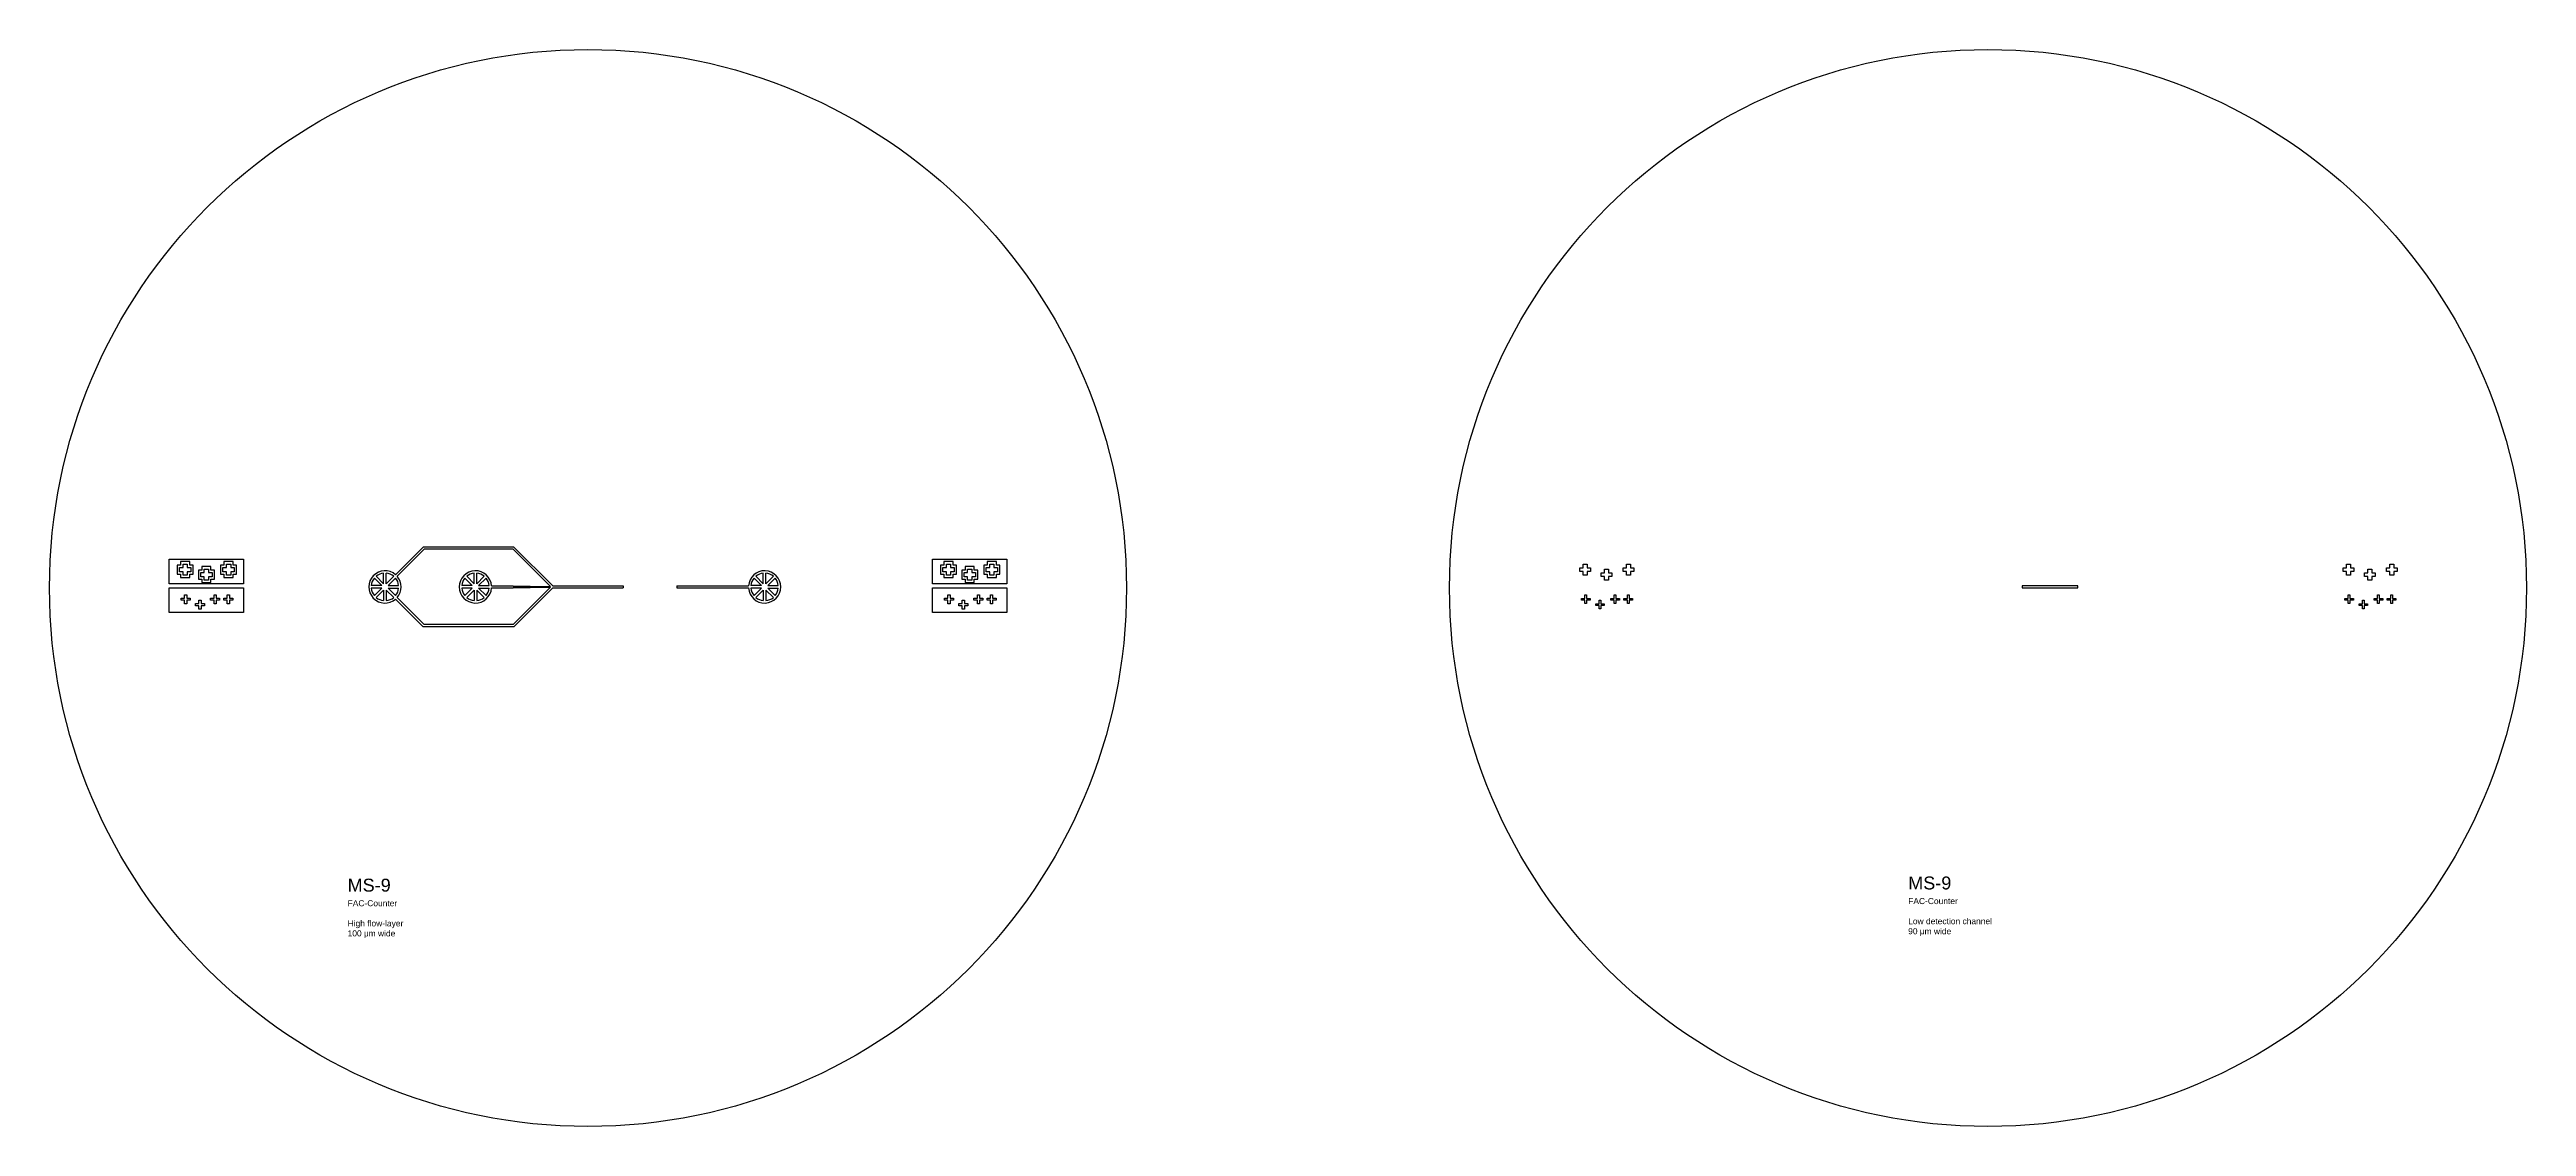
# Model space of a CAD drawing. Header units: millimetres. Extents: x 1886 to 246886, y 3543 to 53543.
# Drawn here: x 1886 to 116886, y 3543 to 53543 of the extents above; entities that cross this region are included whole.
import ezdxf

# ---------------------------------------------------------------- set-up
doc = ezdxf.new("R2010")
doc.units = ezdxf.units.MM
doc.layers.add('CLEAR', color=140, linetype='Continuous')
doc.layers.add('OPAQUE', color=10, linetype='Continuous')
doc.styles.get("Standard").update_dxf_attribs({"font": 'arial.ttf'})

msp = doc.modelspace()

# ---------------------------------------------------------------- linework, layer by layer
at = {"layer": 'CLEAR'}
for p, q in [((17953, 29157), (19239, 30443)), ((23449, 30443), (19239, 30443)), ((23449, 30443), (25249, 28643)), ((17953, 28028), (19239, 26743)), ((23449, 26743), (25249, 28543)), ((25249, 28643), (28524, 28643)), ((25249, 28543), (28524, 28543)), ((28524, 28643), (28524, 28543)), ((31014, 28643), (31014, 28543)), ((31014, 28643), (34339, 28643)), ((31014, 28543), (34339, 28543)), ((96064, 28638), (93474, 28638)), ((93474, 28638), (93474, 28548)), ((93474, 28548), (96064, 28548)), ((96064, 28548), (96064, 28638)), ((23449, 26743), (19239, 26743))]:
    msp.add_line(p, q, dxfattribs=at)
for points in [[(7446, 29874), (10886, 29874), (10886, 28733), (7446, 28733)], [(8283, 29496), (8443, 29496), (8443, 29296), (8283, 29296), (8283, 29136), (8083, 29136), (8083, 29296), (7923, 29296), (7923, 29496), (8083, 29496), (8083, 29656), (8283, 29656)], [(9271, 29264), (9431, 29264), (9431, 29064), (9271, 29064), (9271, 28904), (9071, 28904), (9071, 29064), (8911, 29064), (8911, 29264), (9071, 29264), (9071, 29424), (9271, 29424)], [(10296, 29496), (10456, 29496), (10456, 29296), (10296, 29296), (10296, 29136), (10096, 29136), (10096, 29296), (9936, 29296), (9936, 29496), (10096, 29496), (10096, 29656), (10296, 29656)], [(42886, 29874), (46327, 29874), (46327, 28733), (42886, 28733)], [(43724, 29496), (43884, 29496), (43884, 29296), (43724, 29296), (43724, 29136), (43524, 29136), (43524, 29296), (43364, 29296), (43364, 29496), (43524, 29496), (43524, 29656), (43724, 29656)], [(44712, 29264), (44871, 29264), (44871, 29064), (44712, 29064), (44712, 28904), (44512, 28904), (44512, 29064), (44352, 29064), (44352, 29264), (44512, 29264), (44512, 29424), (44712, 29424)], [(45736, 29496), (45896, 29496), (45896, 29296), (45736, 29296), (45736, 29136), (45536, 29136), (45536, 29296), (45376, 29296), (45376, 29496), (45536, 29496), (45536, 29656), (45736, 29656)], [(73093, 29486), (73093, 29646), (73273, 29646), (73273, 29486), (73433, 29486), (73433, 29306), (73273, 29306), (73273, 29146), (73093, 29146), (73093, 29306), (72933, 29306), (72933, 29486)], [(74081, 29254), (74081, 29414), (74261, 29414), (74261, 29254), (74421, 29254), (74421, 29074), (74261, 29074), (74261, 28914), (74081, 28914), (74081, 29074), (73921, 29074), (73921, 29254)], [(75106, 29486), (75106, 29646), (75286, 29646), (75286, 29486), (75446, 29486), (75446, 29306), (75286, 29306), (75286, 29146), (75106, 29146), (75106, 29306), (74946, 29306), (74946, 29486)], [(108534, 29486), (108534, 29646), (108714, 29646), (108714, 29486), (108874, 29486), (108874, 29306), (108714, 29306), (108714, 29146), (108534, 29146), (108534, 29306), (108374, 29306), (108374, 29486)], [(109522, 29254), (109522, 29414), (109702, 29414), (109702, 29254), (109861, 29254), (109861, 29074), (109702, 29074), (109702, 28914), (109522, 28914), (109522, 29074), (109362, 29074), (109362, 29254)], [(110546, 29486), (110546, 29646), (110726, 29646), (110726, 29486), (110886, 29486), (110886, 29306), (110726, 29306), (110726, 29146), (110546, 29146), (110546, 29306), (110386, 29306), (110386, 29486)], [(7446, 28543), (10886, 28543), (10886, 27402), (7446, 27402)], [(8260, 28073), (8420, 28073), (8420, 27973), (8260, 27973), (8260, 27813), (8160, 27813), (8160, 27973), (8000, 27973), (8000, 28073), (8160, 28073), (8160, 28233), (8260, 28233)], [(8922, 27822), (9082, 27822), (9082, 27722), (8922, 27722), (8922, 27562), (8822, 27562), (8822, 27722), (8662, 27722), (8662, 27822), (8822, 27822), (8822, 27982), (8922, 27982)], [(9623, 28073), (9783, 28073), (9783, 27973), (9623, 27973), (9623, 27813), (9523, 27813), (9523, 27973), (9363, 27973), (9363, 28073), (9523, 28073), (9523, 28233), (9623, 28233)], [(10234, 28073), (10394, 28073), (10394, 27973), (10234, 27973), (10234, 27813), (10134, 27813), (10134, 27973), (9974, 27973), (9974, 28073), (10134, 28073), (10134, 28233), (10234, 28233)], [(42886, 28543), (46327, 28543), (46327, 27402), (42886, 27402)], [(43700, 28073), (43860, 28073), (43860, 27973), (43700, 27973), (43700, 27813), (43600, 27813), (43600, 27973), (43440, 27973), (43440, 28073), (43600, 28073), (43600, 28233), (43700, 28233)], [(44362, 27822), (44522, 27822), (44522, 27722), (44362, 27722), (44362, 27562), (44262, 27562), (44262, 27722), (44102, 27722), (44102, 27822), (44262, 27822), (44262, 27982), (44362, 27982)], [(45064, 28073), (45224, 28073), (45224, 27973), (45064, 27973), (45064, 27813), (44964, 27813), (44964, 27973), (44804, 27973), (44804, 28073), (44964, 28073), (44964, 28233), (45064, 28233)], [(45674, 28073), (45834, 28073), (45834, 27973), (45674, 27973), (45674, 27813), (45574, 27813), (45574, 27973), (45414, 27973), (45414, 28073), (45574, 28073), (45574, 28233), (45674, 28233)], [(73170, 28063), (73170, 28223), (73250, 28223), (73250, 28063), (73410, 28063), (73410, 27983), (73250, 27983), (73250, 27823), (73170, 27823), (73170, 27983), (73010, 27983), (73010, 28063)], [(73832, 27812), (73832, 27972), (73912, 27972), (73912, 27812), (74072, 27812), (74072, 27732), (73912, 27732), (73912, 27572), (73832, 27572), (73832, 27732), (73672, 27732), (73672, 27812)], [(74533, 28063), (74533, 28223), (74613, 28223), (74613, 28063), (74773, 28063), (74773, 27983), (74613, 27983), (74613, 27823), (74533, 27823), (74533, 27983), (74373, 27983), (74373, 28063)], [(75144, 28063), (75144, 28223), (75224, 28223), (75224, 28063), (75384, 28063), (75384, 27983), (75224, 27983), (75224, 27823), (75144, 27823), (75144, 27983), (74984, 27983), (74984, 28063)], [(108610, 28063), (108610, 28223), (108690, 28223), (108690, 28063), (108850, 28063), (108850, 27983), (108690, 27983), (108690, 27823), (108610, 27823), (108610, 27983), (108450, 27983), (108450, 28063)], [(109272, 27812), (109272, 27972), (109352, 27972), (109352, 27812), (109512, 27812), (109512, 27732), (109352, 27732), (109352, 27572), (109272, 27572), (109272, 27732), (109112, 27732), (109112, 27812)], [(109974, 28063), (109974, 28223), (110054, 28223), (110054, 28063), (110214, 28063), (110214, 27983), (110054, 27983), (110054, 27823), (109974, 27823), (109974, 27983), (109814, 27983), (109814, 28063)], [(110584, 28063), (110584, 28223), (110664, 28223), (110664, 28063), (110824, 28063), (110824, 27983), (110664, 27983), (110664, 27823), (110584, 27823), (110584, 27983), (110424, 27983), (110424, 28063)]]:
    msp.add_lwpolyline(points, close=True, dxfattribs=at)
for centre, start, end in [((17460, 28593), 48.82255, 311.17745), ((35087, 28593), 183.82255, 176.17745)]:
    msp.add_arc(centre, 750, start, end, dxfattribs=at)
at = {"layer": 'OPAQUE'}
for p, q in [((18024, 29087), (19280, 30343)), ((23407, 30343), (19280, 30343)), ((23407, 30343), (25139, 28611)), ((17312, 28654), (16968, 28998)), ((17398, 28741), (17054, 29085)), ((17398, 28741), (17398, 29227)), ((17521, 28741), (17521, 29227)), ((17521, 28741), (17865, 29085)), ((17608, 28654), (17952, 28998)), ((21511, 28654), (21167, 28998)), ((21598, 28741), (21254, 29085)), ((21598, 28741), (21598, 29227)), ((21720, 28741), (21720, 29227)), ((21720, 28741), (22064, 29085)), ((21807, 28654), (22151, 28998)), ((34939, 28654), (34595, 28998)), ((35026, 28741), (34682, 29085)), ((35026, 28741), (35026, 29227)), ((35148, 28741), (35148, 29227)), ((35148, 28741), (35492, 29085)), ((35235, 28654), (35579, 28998)), ((17312, 28654), (16825, 28654)), ((17312, 28532), (16825, 28532)), ((17312, 28532), (16968, 28187)), ((17398, 28445), (17054, 28101)), ((17398, 28445), (17398, 27958)), ((17521, 28445), (17865, 28101)), ((17521, 28445), (17521, 27958)), ((17608, 28654), (18094, 28654)), ((17608, 28532), (17952, 28187)), ((17608, 28532), (18094, 28532)), ((18024, 28099), (19280, 26843)), ((21511, 28654), (21024, 28654)), ((21511, 28532), (21024, 28532)), ((21511, 28532), (21167, 28187)), ((21598, 28445), (21254, 28101)), ((21598, 28445), (21598, 27958)), ((21720, 28445), (21720, 27958)), ((21720, 28445), (22064, 28101)), ((21807, 28654), (22294, 28654)), ((21807, 28532), (22294, 28532)), ((21807, 28532), (22151, 28187)), ((22407, 28643), (23407, 28643)), ((22407, 28543), (23407, 28543)), ((23407, 28643), (23407, 28623)), ((23407, 28623), (24207, 28623)), ((23407, 26843), (25139, 28575)), ((23407, 28543), (23407, 28563)), ((23407, 28563), (24207, 28563)), ((24207, 28623), (24207, 28611)), ((24207, 28611), (25139, 28611)), ((24207, 28563), (24207, 28575)), ((24207, 28575), (25139, 28575)), ((34939, 28654), (34452, 28654)), ((34939, 28532), (34452, 28532)), ((34939, 28532), (34595, 28187)), ((35026, 28445), (34682, 28101)), ((35026, 28445), (35026, 27958)), ((35148, 28445), (35148, 27958)), ((35148, 28445), (35492, 28101)), ((35235, 28654), (35722, 28654)), ((35235, 28532), (35722, 28532)), ((35235, 28532), (35579, 28187)), ((23407, 26843), (19280, 26843))]:
    msp.add_line(p, q, dxfattribs=at)
for points in [[(7973, 29766), (7973, 29606), (7813, 29606), (7813, 29186), (7973, 29186), (7973, 29026), (8393, 29026), (8393, 29186), (8553, 29186), (8553, 29606), (8393, 29606), (8393, 29766), (7973, 29766)], [(8961, 29534), (8961, 29374), (8801, 29374), (8801, 28954), (8961, 28954), (8961, 28794), (9381, 28794), (9381, 28954), (9541, 28954), (9541, 29374), (9381, 29374), (9381, 29534), (8961, 29534)], [(9986, 29766), (9986, 29606), (9826, 29606), (9826, 29186), (9986, 29186), (9986, 29026), (10406, 29026), (10406, 29186), (10566, 29186), (10566, 29606), (10406, 29606), (10406, 29766), (9986, 29766)], [(43414, 29766), (43414, 29606), (43254, 29606), (43254, 29186), (43414, 29186), (43414, 29026), (43834, 29026), (43834, 29186), (43994, 29186), (43994, 29606), (43834, 29606), (43834, 29766), (43414, 29766)], [(44402, 29534), (44402, 29374), (44242, 29374), (44242, 28954), (44402, 28954), (44402, 28794), (44822, 28794), (44822, 28954), (44981, 28954), (44981, 29374), (44822, 29374), (44822, 29534), (44402, 29534)], [(45426, 29766), (45426, 29606), (45266, 29606), (45266, 29186), (45426, 29186), (45426, 29026), (45846, 29026), (45846, 29186), (46006, 29186), (46006, 29606), (45846, 29606), (45846, 29766), (45426, 29766)]]:
    msp.add_lwpolyline(points, close=True, dxfattribs=at)
for centre in [(26886, 28543), (91886, 28543)]:
    msp.add_circle(centre, 25000, dxfattribs=at)
for centre, radius, start, end in [((17460, 28593), 638, 140.51773, 174.48227), ((17460, 28593), 638, 95.51773, 129.48227), ((17460, 28593), 638, 50.51773, 84.48227), ((17460, 28593), 638, 5.51773, 39.48227), ((17460, 28593), 750, 318.82255, 41.17745), ((21659, 28593), 750, 3.82255, 356.17745), ((21659, 28593), 638, 140.51773, 174.48227), ((21659, 28593), 638, 95.51773, 129.48227), ((21659, 28593), 638, 50.51773, 84.48227), ((21659, 28593), 638, 5.51773, 39.48227), ((35087, 28593), 638, 140.51773, 174.48227), ((35087, 28593), 638, 95.51773, 129.48227), ((35087, 28593), 638, 50.51773, 84.48227), ((35087, 28593), 638, 5.51773, 39.48227), ((17460, 28593), 638, 185.51773, 219.48227), ((17460, 28593), 638, 230.51773, 264.48227), ((17460, 28593), 638, 275.51773, 309.48227), ((17460, 28593), 638, 320.51773, 354.48227), ((21659, 28593), 638, 185.51773, 219.48227), ((21659, 28593), 638, 230.51773, 264.48227), ((21659, 28593), 638, 275.51773, 309.48227), ((21659, 28593), 638, 320.51773, 354.48227), ((35087, 28593), 638, 185.51773, 219.48227), ((35087, 28593), 638, 230.51773, 264.48227), ((35087, 28593), 638, 275.51773, 309.48227), ((35087, 28593), 638, 320.51773, 354.48227)]:
    msp.add_arc(centre, radius, start, end, dxfattribs=at)

# ---------------------------------------------------------------- texts
at = {"layer": 'CLEAR', "char_height": 280, "attachment_point": 1}
for s, insert in [('{\\H2.1429x;MS-9\\H0.83333x;\\P}FAC-Counter\\P\\PHigh flow-layer\\P100 {\\fSymbol|b0|i0|c2|p18;m}m wide', (15725, 15047)), ('{\\H2.1429x;MS-9\\H0.83333x;\\P\\H0.55999x;FAC-Counter\\P\\PLow detection channel\\P90 \\fSymbol|b0|i0|c2|p18;m\\fArial|b0|i0|c0|p34;m wide}', (88181, 15147))]:
    msp.add_mtext_dynamic_manual_height_columns(s, width=6473.16, gutter_width=12.5, heights=[4737], dxfattribs=dict(at, insert=insert))

doc.saveas('drawing.dxf')
